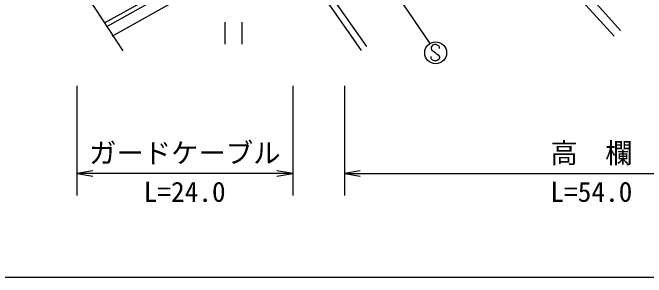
# Model space of a CAD drawing. Units: millimetres, scale not verified. Extents: x 40000 to 680000, y 20000 to 380000.
# Drawn here: x 86096 to 143994, y 205000 to 229178 of the extents above; entities that cross this region are included whole.
import ezdxf
from ezdxf.enums import TextEntityAlignment as Align

# ---------------------------------------------------------------- set-up
doc = ezdxf.new("R2010")
doc.units = ezdxf.units.MM
doc.header["$LTSCALE"] = 1000
for name, color, linetype, lineweight in [('M-BGD', 7, 'Continuous', 25), ('M-BMK-SRVR', 3, 'Continuous', 25), ('M-STR-STR3', 7, 'Continuous', 25), ('M-STR-STRC', 7, 'Continuous', 25), ('M-TTL-BAND', 7, 'Continuous', 25)]:
    doc.layers.add(name, color=color, linetype=linetype, lineweight=lineweight)
doc.styles.add('ＭＳ ゴシック', font='')
doc.styles.get('ＭＳ ゴシック').set_extended_font_data('MS Gothic')

# ---------------------------------------------------------------- blocks, each defined once
blk = doc.blocks.new('open_arrow')
at = {"color": 0, "linetype": 'Continuous', "lineweight": -2}
blk.add_lwpolyline([(7.5, 1.25), (0, 0), (7.5, -1.25)], dxfattribs=at)

msp = doc.modelspace()

# ---------------------------------------------------------------- linework, layer by layer
at = {"layer": 'M-BGD'}
for p, q in [((94482, 228253), (110406, 237190)), ((94700, 227917), (110643, 236865)), ((111100, 236607), (118422, 226074)), ((95189, 227045), (110891, 235857)), ((110891, 235857), (117929, 225731)), ((137692, 231927), (141641, 227556)), ((137153, 231330), (141047, 227020)), ((105523, 226309), (105523, 228309)), ((107023, 228309), (107023, 226309))]:
    msp.add_line(p, q, dxfattribs=at)
at = {"layer": 'M-BMK-SRVR'}
msp.add_line((90514, 234371), (96152, 225677), dxfattribs=at)
at = {"layer": 'M-STR-STR3'}
for p, q in [((91961, 222480), (91961, 212480)), ((111684, 222480), (111684, 212480)), ((116404, 222480), (116404, 212480)), ((111684, 214480), (91961, 214480)), ((116404, 214480), (161563, 214480))]:
    msp.add_line(p, q, dxfattribs=at)
at = {"layer": 'M-STR-STRC'}
for p, q in [((111885, 244531), (124214, 226358)), ((124461, 226207), (124337, 226023)), ((124337, 226023), (124340, 225891)), ((124340, 225891), (124403, 225762)), ((124653, 226273), (124461, 226207)), ((124774, 226270), (124653, 226273)), ((125024, 226152), (124774, 226270)), ((125088, 226020), (125024, 226152)), ((125088, 225891), (125088, 226020)), ((124403, 225762), (124658, 225581)), ((124658, 225581), (124787, 225449)), ((124787, 225449), (124966, 225333)), ((124966, 225333), (125093, 225133)), ((124340, 225043), (124337, 225164)), ((124379, 224941), (124340, 225043)), ((124463, 224830), (124379, 224941)), ((124650, 224769), (124463, 224830)), ((124785, 224769), (124650, 224769)), ((124885, 224798), (124785, 224769)), ((125027, 224891), (124885, 224798)), ((125088, 225022), (125027, 224891)), ((125093, 225133), (125088, 225022))]:
    msp.add_line(p, q, dxfattribs=at)
msp.add_circle((124744, 225510), 1000, dxfattribs=at)
at = {"layer": 'M-TTL-BAND'}
msp.add_line((40000, 205000), (579000, 205000), dxfattribs=at)

# ---------------------------------------------------------------- block references
at = {"layer": 'M-STR-STR3', "xscale": 193, "yscale": 193}
for p in [(91961, 214480), (116404, 214480)]:
    msp.add_blockref('open_arrow', p, dxfattribs=at)
at = {"layer": 'M-STR-STR3', "xscale": 193, "yscale": 193, "rotation": 180}
msp.add_blockref('open_arrow', (111684, 214480), dxfattribs=at)

# ---------------------------------------------------------------- texts
at = {"layer": 'M-STR-STR3', "style": 'ＭＳ ゴシック'}
for s, p in [('ガードケーブル', (93072, 216360)), ('高\u3000欄', (135234, 216360)), ('L=24.0', (98072, 212813)), ('L=54.0', (135234, 212813))]:
    msp.add_text(s, height=1833, dxfattribs=at).set_placement(p, align=Align.MIDDLE_LEFT)

doc.saveas('drawing.dxf')
